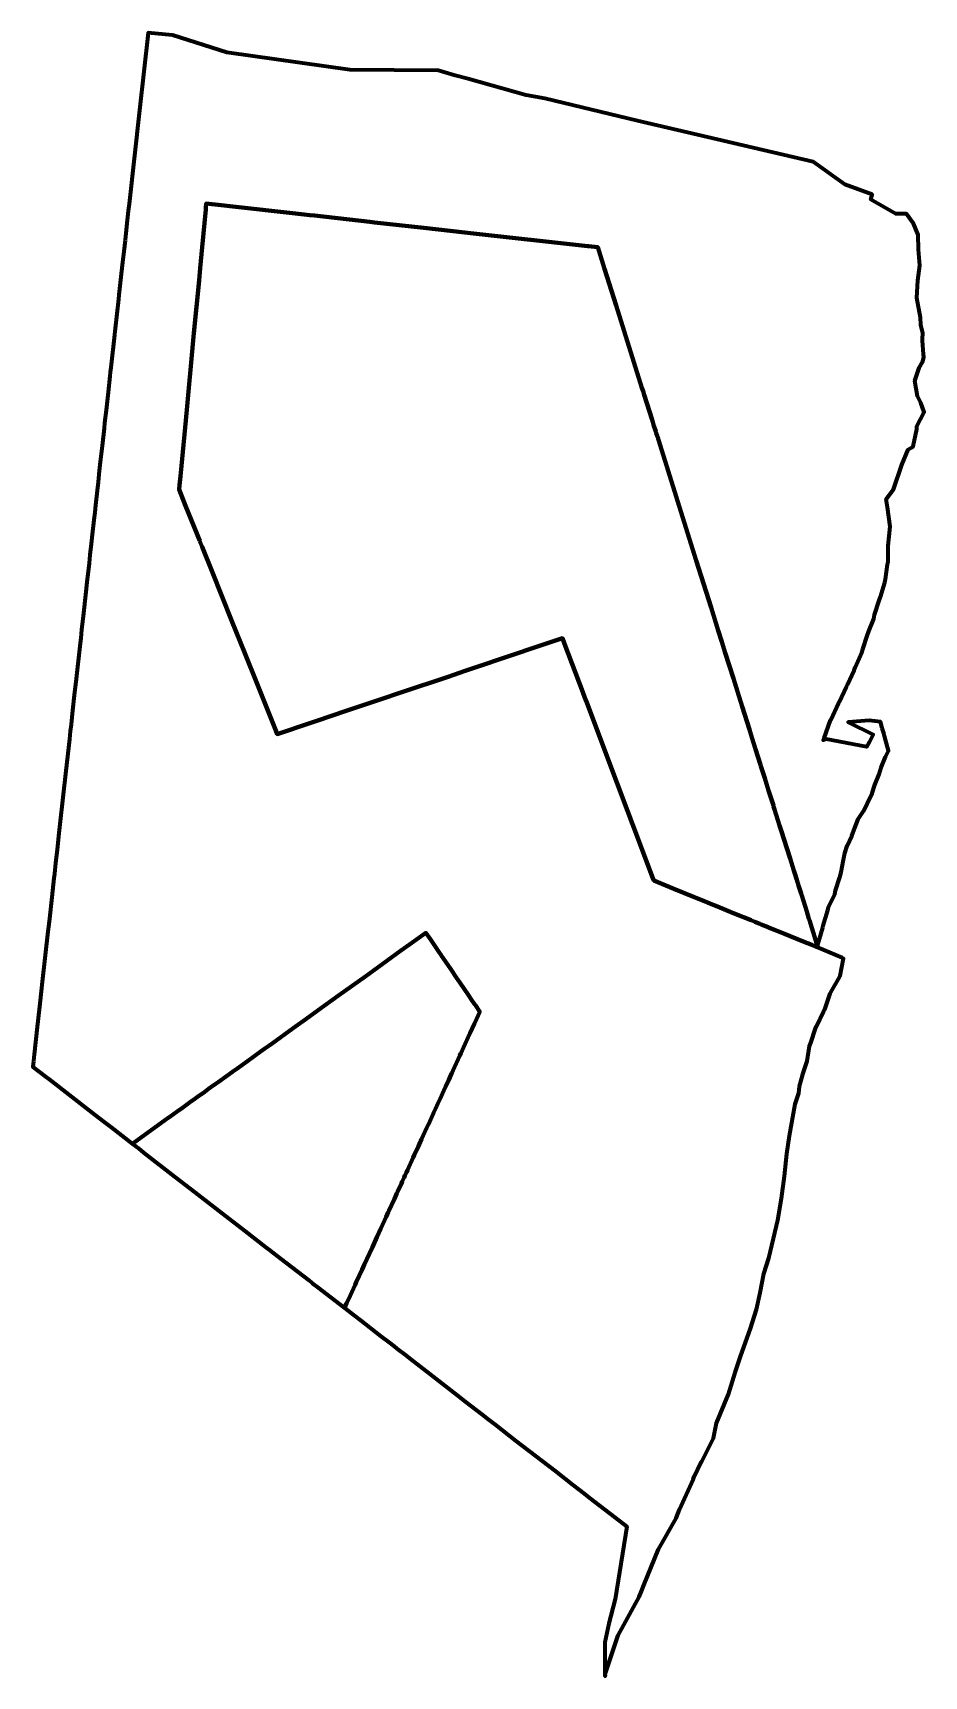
# Model space of a CAD drawing. Header units: metres. Extents: x 807743 to 807844, y 9157544 to 9157730.
import ezdxf

# ---------------------------------------------------------------- set-up
doc = ezdxf.new("R2010")
doc.units = ezdxf.units.M
doc.header["$MEASUREMENT"] = 0
doc.layers.add('2852-21103', color=1, linetype='Continuous')

msp = doc.modelspace()

# ---------------------------------------------------------------- linework, layer by layer
at = {"layer": '2852-21103', "color": 131, "lineweight": 70, "true_color": 0xbbffff}
msp.add_lwpolyline([(807742.92, 9157613.29), (807742.85, 9157612.66), (807744.29, 9157611.54), (807744.69, 9157611.23), (807749.49, 9157607.51), (807750.83, 9157606.47), (807751.72, 9157605.79), (807754.13, 9157603.92), (807754.23, 9157603.99), (807754.34, 9157604.07), (807755.85, 9157605.16), (807756.68, 9157605.75), (807757.78, 9157606.54), (807758.2, 9157606.84), (807758.4, 9157606.98), (807759.21, 9157607.57), (807759.58, 9157607.83), (807759.66, 9157607.89), (807760.57, 9157608.55), (807760.78, 9157608.7), (807761.07, 9157608.9), (807761.68, 9157609.34), (807762.09, 9157609.63), (807762.34, 9157609.81), (807762.78, 9157610.13), (807763.05, 9157610.32), (807763.65, 9157610.76), (807763.85, 9157610.9), (807764.79, 9157611.58), (807764.8, 9157611.58), (807765.49, 9157612.08), (807765.54, 9157612.11), (807765.99, 9157612.43), (807767.19, 9157613.3), (807768.62, 9157614.33), (807769.17, 9157614.72), (807769.61, 9157615.03), (807769.98, 9157615.3), (807772.37, 9157617.02), (807772.62, 9157617.2), (807773.81, 9157618.05), (807775.21, 9157619.06), (807777.52, 9157620.72), (807780.61, 9157622.94), (807781.43, 9157623.53), (807784.56, 9157625.78), (807785.57, 9157626.5), (807787.43, 9157627.83), (807787.89, 9157627.16), (807788.66, 9157626.02), (807788.9, 9157625.68), (807789.15, 9157625.31), (807789.21, 9157625.22), (807789.64, 9157624.58), (807790.24, 9157623.71), (807790.89, 9157622.75), (807791.27, 9157622.19), (807792.24, 9157620.77), (807792.6, 9157620.24), (807792.93, 9157619.75), (807793.03, 9157619.62), (807793.53, 9157618.87), (807793.5, 9157618.8), (807793, 9157617.71), (807792.94, 9157617.57), (807792.41, 9157616.41), (807791.69, 9157614.84), (807791.42, 9157614.24), (807791.4, 9157614.19), (807791.28, 9157613.93), (807790.49, 9157612.2), (807790.46, 9157612.15), (807790.39, 9157611.99), (807790.34, 9157611.88), (807790.14, 9157611.45), (807790.02, 9157611.18), (807789.65, 9157610.36), (807789.45, 9157609.94), (807789.03, 9157609), (807788.78, 9157608.47), (807788.51, 9157607.87), (807788.3, 9157607.41), (807788.28, 9157607.37), (807787.71, 9157606.12), (807787.68, 9157606.05), (807787.54, 9157605.76), (807787.13, 9157604.85), (807786.94, 9157604.44), (807786.85, 9157604.25), (807786.83, 9157604.2), (807786.78, 9157604.1), (807786.58, 9157603.64), (807786.11, 9157602.62), (807785.99, 9157602.37), (807785.33, 9157600.91), (807785.21, 9157600.66), (807785.05, 9157600.31), (807784.95, 9157600.08), (807784.74, 9157599.63), (807784.64, 9157599.4), (807784.2, 9157598.45), (807784.14, 9157598.32), (807784.05, 9157598.12), (807783.86, 9157597.69), (807783.22, 9157596.3), (807783.16, 9157596.16), (807782.91, 9157595.62), (807782.3, 9157594.3), (807781.87, 9157593.34), (807781.35, 9157592.2), (807781.01, 9157591.47), (807780.42, 9157590.18), (807780.18, 9157589.66), (807779.53, 9157588.24), (807779.4, 9157587.94), (807778.63, 9157586.26), (807778.43, 9157585.83), (807778.19, 9157585.3), (807779.2, 9157584.52), (807780, 9157583.9), (807782.33, 9157582.1), (807783.18, 9157581.44), (807783.81, 9157580.95), (807784.14, 9157580.69), (807785.13, 9157579.93), (807785.55, 9157579.6), (807787.91, 9157577.78), (807790.98, 9157575.4), (807791.88, 9157574.7), (807793.8, 9157573.21), (807794.54, 9157572.65), (807795.12, 9157572.19), (807795.28, 9157572.07), (807797.63, 9157570.25), (807802.07, 9157566.82), (807804.08, 9157565.26), (807805.37, 9157564.26), (807805.99, 9157563.78), (807809.39, 9157561.15), (807810.22, 9157560.51), (807808.9, 9157552.29), (807808.18, 9157549.5), (807807.71, 9157547.4), (807807.73, 9157543.79), (807807.74, 9157543.55), (807807.77, 9157543.77), (807807.77, 9157543.78), (807807.77, 9157543.78), (807809.22, 9157548.21), (807811.62, 9157552.55), (807811.86, 9157553.19), (807812.14, 9157553.88), (807813.81, 9157557.93), (807815.81, 9157561.47), (807816.17, 9157562.43), (807817.74, 9157565.85), (807817.86, 9157566.18), (807818.61, 9157567.79), (807818.72, 9157567.9), (807820.05, 9157570.55), (807820.37, 9157572.23), (807821.73, 9157575.51), (807822.48, 9157577.98), (807823.1, 9157579.81), (807824.23, 9157582.96), (807824.92, 9157585.12), (807825.33, 9157587.01), (807825.76, 9157589.18), (807826.31, 9157590.95), (807826.85, 9157593.18), (807827.32, 9157595.25), (807827.75, 9157597.7), (807828.1, 9157600.23), (807828.34, 9157602.78), (807828.65, 9157604.83), (807829.29, 9157608.42), (807829.72, 9157609.67), (807829.8, 9157610.44), (807830.19, 9157611.82), (807830.66, 9157613.3), (807830.91, 9157614.97), (807831.06, 9157615.36), (807831.6, 9157616.99), (807831.72, 9157617.27), (807832.53, 9157618.9), (807832.67, 9157619.16), (807833.27, 9157620.96), (807833.34, 9157621.1), (807834.35, 9157622.87), (807834.39, 9157622.96), (807834.78, 9157624.92), (807834.65, 9157625), (807831.77, 9157626.22), (807831.18, 9157626.46), (807830.22, 9157626.85), (807828.08, 9157627.72), (807827.73, 9157627.87), (807826.97, 9157628.17), (807826.26, 9157628.46), (807826.23, 9157628.48), (807825.44, 9157628.8), (807825.28, 9157628.86), (807824.73, 9157629.09), (807824.31, 9157629.26), (807822.39, 9157630.04), (807820.29, 9157630.9), (807820.01, 9157631.01), (807819.63, 9157631.17), (807819.35, 9157631.28), (807819.3, 9157631.3), (807817.78, 9157631.92), (807815.56, 9157632.83), (807813.28, 9157633.76), (807813.17, 9157634.05), (807812.41, 9157636.05), (807811.06, 9157639.65), (807810.67, 9157640.66), (807810.58, 9157640.89), (807810.3, 9157641.66), (807807.86, 9157648.11), (807805.66, 9157653.94), (807805.46, 9157654.47), (807805.21, 9157655.13), (807805.21, 9157655.14), (807803.14, 9157660.61), (807802.9, 9157661.24), (807800.21, 9157660.34), (807799.19, 9157660), (807797.95, 9157659.58), (807791.89, 9157657.54), (807789.94, 9157656.88), (807784.7, 9157655.12), (807782.24, 9157654.3), (807777.69, 9157652.77), (807777.39, 9157652.66), (807774.37, 9157651.65), (807770.57, 9157650.37), (807770.4, 9157650.79), (807769.64, 9157652.68), (807769.27, 9157653.61), (807768.28, 9157656.08), (807766.88, 9157659.56), (807765.43, 9157663.18), (807764.25, 9157666.11), (807763.22, 9157668.68), (807762.05, 9157671.6), (807761.8, 9157672.22), (807761.77, 9157672.29), (807760.17, 9157676.27), (807759.44, 9157678.1), (807759.49, 9157678.61), (807759.58, 9157679.61), (807759.69, 9157680.8), (807760.18, 9157685.95), (807760.34, 9157687.56), (807760.97, 9157694.16), (807761.12, 9157695.82), (807761.69, 9157701.8), (807761.82, 9157703.19), (807761.83, 9157703.2), (807762.05, 9157705.57), (807762.46, 9157709.86), (807762.48, 9157710.1), (807762.52, 9157710.53), (807763.16, 9157710.46), (807763.51, 9157710.42), (807766.22, 9157710.12), (807771.95, 9157709.48), (807773.6, 9157709.3), (807774.27, 9157709.22), (807774.79, 9157709.16), (807781.07, 9157708.46), (807781.59, 9157708.4), (807787.17, 9157707.78), (807791.82, 9157707.26), (807792.49, 9157707.19), (807805.79, 9157705.71), (807805.84, 9157705.7), (807805.86, 9157705.7), (807806.92, 9157705.58), (807807.69, 9157703.13), (807809, 9157698.97), (807811.93, 9157689.65), (807812.05, 9157689.26), (807812.18, 9157688.86), (807813.07, 9157686.02), (807813.28, 9157685.34), (807813.45, 9157684.8), (807813.49, 9157684.7), (807813.52, 9157684.6), (807813.55, 9157684.49), (807813.58, 9157684.39), (807813.62, 9157684.29), (807813.64, 9157684.19), (807813.67, 9157684.1), (807813.98, 9157683.14), (807816.72, 9157674.42), (807818.09, 9157670.04), (807819.76, 9157664.74), (807820.58, 9157662.13), (807820.98, 9157660.85), (807821.38, 9157659.58), (807821.82, 9157658.18), (807822.3, 9157656.67), (807822.76, 9157655.21), (807823.29, 9157653.52), (807824.12, 9157650.88), (807824.4, 9157649.99), (807824.82, 9157648.67), (807825.08, 9157647.83), (807825.38, 9157646.87), (807825.42, 9157646.75), (807825.85, 9157645.38), (807826.05, 9157644.73), (807826.29, 9157643.99), (807826.83, 9157642.28), (807826.86, 9157642.16), (807826.97, 9157641.81), (807827.54, 9157640.02), (807827.75, 9157639.34), (807828.35, 9157637.42), (807828.72, 9157636.26), (807829.14, 9157634.91), (807829.25, 9157634.57), (807829.48, 9157633.84), (807829.68, 9157633.21), (807829.97, 9157632.29), (807830.01, 9157632.15), (807830.04, 9157632.07), (807830.61, 9157630.26), (807830.87, 9157629.41), (807830.92, 9157629.28), (807831.19, 9157628.42), (807831.77, 9157626.55), (807831.78, 9157626.54), (807831.78, 9157626.52), (807831.8, 9157626.47), (807831.82, 9157626.4), (807831.83, 9157626.37), (807831.83, 9157626.37), (807831.87, 9157626.47), (807831.88, 9157626.5), (807832.43, 9157628.45), (807832.49, 9157628.65), (807832.99, 9157630.42), (807833.07, 9157630.76), (807833.81, 9157632.22), (807833.89, 9157632.62), (807834.37, 9157634.14), (807834.5, 9157634.7), (807834.79, 9157636.13), (807834.95, 9157636.86), (807835.19, 9157637.7), (807835.72, 9157638.84), (807836.06, 9157639.74), (807836.45, 9157640.73), (807837.07, 9157641.64), (807837.46, 9157642.52), (807838.03, 9157643.67), (807838.35, 9157644.61), (807838.81, 9157645.82), (807839.06, 9157646.6), (807839.54, 9157647.8), (807839.88, 9157648.47), (807839.42, 9157650.15), (807839.34, 9157650.46), (807839.18, 9157651.05), (807838.98, 9157651.76), (807837.69, 9157651.92), (807835.33, 9157651.73), (807838.15, 9157650.31), (807837.71, 9157649.43), (807837.67, 9157649.37), (807837.41, 9157648.93), (807832.81, 9157649.79), (807832.48, 9157649.67), (807832.59, 9157649.91), (807832.6, 9157649.91), (807833.32, 9157651.97), (807833.33, 9157651.99), (807834.21, 9157653.87), (807834.28, 9157654.01), (807835.12, 9157655.77), (807835.23, 9157656), (807835.98, 9157657.62), (807836.09, 9157657.91), (807836.87, 9157659.62), (807836.99, 9157660.01), (807837.48, 9157661.53), (807837.64, 9157662.03), (807838.22, 9157663.45), (807838.31, 9157663.88), (807838.82, 9157665.53), (807838.97, 9157665.94), (807839.46, 9157667.56), (807839.55, 9157667.95), (807839.79, 9157669.61), (807839.84, 9157669.92), (807839.86, 9157671.71), (807840.08, 9157673.9), (807840.08, 9157673.92), (807839.78, 9157676.09), (807839.77, 9157676.11), (807839.62, 9157677.01), (807840.46, 9157678.11), (807841.4, 9157680.89), (807842.1, 9157682.63), (807842.44, 9157682.83), (807842.68, 9157683), (807843.09, 9157684.94), (807843.09, 9157685.3), (807843.93, 9157686.86), (807843.57, 9157687.95), (807843.19, 9157688.7), (807842.89, 9157690.42), (807843.37, 9157691.92), (807843.75, 9157692.56), (807843.89, 9157693.11), (807843.84, 9157693.46), (807843.75, 9157694.98), (807843.76, 9157695.21), (807843.77, 9157695.83), (807843.55, 9157696.77), (807843.53, 9157697.63), (807843.11, 9157699.83), (807843.23, 9157701.8), (807843.44, 9157703.52), (807843.29, 9157705.32), (807843.25, 9157706.97), (807842.71, 9157708.28), (807841.93, 9157709.37), (807840.71, 9157709.35), (807837.88, 9157710.98), (807838.05, 9157711.55), (807834.95, 9157712.68), (807831.34, 9157715.25), (807811.42, 9157719.93), (807800.9, 9157722.43), (807798.8, 9157722.84), (807792.22, 9157724.66), (807790.73, 9157725.07), (807788.84, 9157725.62), (807778.81, 9157725.69), (807764.84, 9157727.67), (807758.68, 9157729.62), (807755.92, 9157729.89), (807754.95, 9157721.13), (807753.76, 9157710.5), (807753.67, 9157709.69), (807753.55, 9157708.66), (807753.39, 9157707.19), (807753.3, 9157706.38), (807753.16, 9157705.08), (807753.02, 9157703.88), (807752.8, 9157701.9), (807752.61, 9157700.19), (807752.55, 9157699.7), (807752.18, 9157696.35), (807752.14, 9157696.01), (807752.1, 9157695.63), (807751.69, 9157691.94), (807751.63, 9157691.43), (807751.58, 9157690.97), (807751.38, 9157689.15), (807751.15, 9157687.11), (807750.99, 9157685.68), (807750.92, 9157685.06), (807750.7, 9157683.05), (807750.5, 9157681.26), (807750.38, 9157680.24), (807750.24, 9157678.93), (807750.14, 9157678), (807749.95, 9157676.32), (807749.86, 9157675.51), (807749.76, 9157674.68), (807749.58, 9157673.02), (807749.46, 9157671.93), (807749.32, 9157670.69), (807749.22, 9157669.76), (807748.98, 9157667.61), (807748.85, 9157666.49), (807748.54, 9157663.73), (807748.38, 9157662.25), (807748.27, 9157661.26), (807748.2, 9157660.67), (807747.71, 9157656.29), (807747.62, 9157655.42), (807747.54, 9157654.77), (807747.35, 9157653.03), (807747.18, 9157651.47), (807747.09, 9157650.69), (807746.99, 9157649.81), (807746.59, 9157646.22), (807746.48, 9157645.18), (807746.37, 9157644.21), (807745.8, 9157639.12), (807745.6, 9157637.29), (807745.42, 9157635.73), (807745.29, 9157634.54), (807745.23, 9157634.03), (807744.99, 9157631.88), (807744.72, 9157629.45), (807744.65, 9157628.81), (807744.56, 9157627.98), (807743.92, 9157622.27), (807743.8, 9157621.21), (807743.65, 9157619.83), (807743.42, 9157617.81), (807743.35, 9157617.19), (807743, 9157614.04)], close=True, dxfattribs=at)
at = {"layer": '2852-21103', "color": 5, "lineweight": 70, "true_color": 0x0000ff}
for points in [[(807759.44, 9157678.1), (807760.17, 9157676.27), (807761.77, 9157672.29), (807761.8, 9157672.22), (807762.05, 9157671.6), (807763.22, 9157668.68), (807764.25, 9157666.11), (807765.43, 9157663.18), (807766.88, 9157659.56), (807768.28, 9157656.08), (807769.27, 9157653.61), (807769.64, 9157652.68), (807770.4, 9157650.79), (807770.57, 9157650.37), (807774.37, 9157651.65), (807777.39, 9157652.66), (807777.69, 9157652.77), (807782.24, 9157654.3), (807784.7, 9157655.12), (807789.94, 9157656.88), (807791.89, 9157657.54), (807797.95, 9157659.58), (807799.19, 9157660), (807800.21, 9157660.34), (807802.9, 9157661.24), (807803.14, 9157660.61), (807805.21, 9157655.14), (807805.21, 9157655.13), (807805.46, 9157654.47), (807805.66, 9157653.94), (807807.86, 9157648.11), (807810.3, 9157641.66), (807810.58, 9157640.89), (807810.67, 9157640.66), (807811.06, 9157639.65), (807812.41, 9157636.05), (807813.17, 9157634.05), (807813.28, 9157633.76), (807815.56, 9157632.83), (807817.78, 9157631.92), (807819.3, 9157631.3), (807819.35, 9157631.28), (807819.63, 9157631.17), (807820.01, 9157631.01), (807820.29, 9157630.9), (807822.39, 9157630.04), (807824.31, 9157629.26), (807824.73, 9157629.09), (807825.28, 9157628.86), (807825.44, 9157628.8), (807826.23, 9157628.48), (807826.26, 9157628.46), (807826.97, 9157628.17), (807827.73, 9157627.87), (807828.08, 9157627.72), (807830.22, 9157626.85), (807831.18, 9157626.46), (807831.77, 9157626.22), (807831.83, 9157626.37), (807831.83, 9157626.37), (807831.82, 9157626.4), (807831.8, 9157626.47), (807831.78, 9157626.52), (807831.78, 9157626.54), (807831.77, 9157626.55), (807831.19, 9157628.42), (807830.92, 9157629.28), (807830.87, 9157629.41), (807830.61, 9157630.26), (807830.04, 9157632.07), (807830.01, 9157632.15), (807829.97, 9157632.29), (807829.68, 9157633.21), (807829.48, 9157633.84), (807829.25, 9157634.57), (807829.14, 9157634.91), (807828.72, 9157636.26), (807828.35, 9157637.42), (807827.75, 9157639.34), (807827.54, 9157640.02), (807826.97, 9157641.81), (807826.86, 9157642.16), (807826.83, 9157642.28), (807826.29, 9157643.99), (807826.05, 9157644.73), (807825.85, 9157645.38), (807825.42, 9157646.75), (807825.38, 9157646.87), (807825.08, 9157647.83), (807824.82, 9157648.67), (807824.4, 9157649.99), (807824.12, 9157650.88), (807823.29, 9157653.52), (807822.76, 9157655.21), (807822.3, 9157656.67), (807821.82, 9157658.18), (807821.38, 9157659.58), (807820.98, 9157660.85), (807820.58, 9157662.13), (807819.76, 9157664.74), (807818.09, 9157670.04), (807816.72, 9157674.42), (807813.98, 9157683.14), (807813.67, 9157684.1), (807813.64, 9157684.19), (807813.62, 9157684.29), (807813.58, 9157684.39), (807813.55, 9157684.49), (807813.52, 9157684.6), (807813.49, 9157684.7), (807813.45, 9157684.8), (807813.28, 9157685.34), (807813.07, 9157686.02), (807812.18, 9157688.86), (807812.05, 9157689.26), (807811.93, 9157689.65), (807809, 9157698.97), (807807.69, 9157703.13), (807806.92, 9157705.58), (807805.86, 9157705.7), (807805.84, 9157705.7), (807805.79, 9157705.71), (807792.49, 9157707.19), (807791.82, 9157707.26), (807787.17, 9157707.78), (807781.59, 9157708.4), (807781.07, 9157708.46), (807774.79, 9157709.16), (807774.27, 9157709.22), (807773.6, 9157709.3), (807771.95, 9157709.48), (807766.22, 9157710.12), (807763.51, 9157710.42), (807763.16, 9157710.46), (807762.52, 9157710.53), (807762.48, 9157710.1), (807762.46, 9157709.86), (807762.05, 9157705.57), (807761.83, 9157703.2), (807761.82, 9157703.19), (807761.69, 9157701.8), (807761.12, 9157695.82), (807760.97, 9157694.16), (807760.34, 9157687.56), (807760.18, 9157685.95), (807759.69, 9157680.8), (807759.58, 9157679.61), (807759.49, 9157678.61)], [(807754.13, 9157603.92), (807754.56, 9157603.59), (807754.81, 9157603.4), (807755.4, 9157602.94), (807758.96, 9157600.18), (807760.72, 9157598.82), (807762.74, 9157597.26), (807765.07, 9157595.45), (807766.07, 9157594.68), (807766.41, 9157594.42), (807766.89, 9157594.04), (807769.32, 9157592.17), (807769.72, 9157591.86), (807769.75, 9157591.83), (807770.94, 9157590.91), (807774.14, 9157588.44), (807774.54, 9157588.12), (807775.24, 9157587.58), (807778.05, 9157585.41), (807778.19, 9157585.3), (807778.43, 9157585.83), (807778.63, 9157586.26), (807779.4, 9157587.94), (807779.53, 9157588.24), (807780.18, 9157589.66), (807780.42, 9157590.18), (807781.01, 9157591.47), (807781.35, 9157592.2), (807781.87, 9157593.34), (807782.3, 9157594.3), (807782.91, 9157595.62), (807783.16, 9157596.16), (807783.22, 9157596.3), (807783.86, 9157597.69), (807784.05, 9157598.12), (807784.14, 9157598.32), (807784.2, 9157598.45), (807784.64, 9157599.4), (807784.74, 9157599.63), (807784.95, 9157600.08), (807785.05, 9157600.31), (807785.21, 9157600.66), (807785.33, 9157600.91), (807785.99, 9157602.37), (807786.11, 9157602.62), (807786.58, 9157603.64), (807786.78, 9157604.1), (807786.83, 9157604.2), (807786.85, 9157604.25), (807786.94, 9157604.44), (807787.13, 9157604.85), (807787.54, 9157605.76), (807787.68, 9157606.05), (807787.71, 9157606.12), (807788.28, 9157607.37), (807788.3, 9157607.41), (807788.51, 9157607.87), (807788.78, 9157608.47), (807789.03, 9157609), (807789.45, 9157609.94), (807789.65, 9157610.36), (807790.02, 9157611.18), (807790.14, 9157611.45), (807790.34, 9157611.88), (807790.39, 9157611.99), (807790.46, 9157612.15), (807790.49, 9157612.2), (807791.28, 9157613.93), (807791.4, 9157614.19), (807791.42, 9157614.24), (807791.69, 9157614.84), (807792.41, 9157616.41), (807792.94, 9157617.57), (807793, 9157617.71), (807793.5, 9157618.8), (807793.53, 9157618.87), (807793.03, 9157619.62), (807792.93, 9157619.75), (807792.6, 9157620.24), (807792.24, 9157620.77), (807791.27, 9157622.19), (807790.89, 9157622.75), (807790.24, 9157623.71), (807789.64, 9157624.58), (807789.21, 9157625.22), (807789.15, 9157625.31), (807788.9, 9157625.68), (807788.66, 9157626.02), (807787.89, 9157627.16), (807787.43, 9157627.83), (807785.57, 9157626.5), (807784.56, 9157625.78), (807781.43, 9157623.53), (807780.61, 9157622.94), (807777.52, 9157620.72), (807775.21, 9157619.06), (807773.81, 9157618.05), (807772.62, 9157617.2), (807772.37, 9157617.02), (807769.98, 9157615.3), (807769.61, 9157615.03), (807769.17, 9157614.72), (807768.62, 9157614.33), (807767.19, 9157613.3), (807765.99, 9157612.43), (807765.54, 9157612.11), (807765.49, 9157612.08), (807764.8, 9157611.58), (807764.79, 9157611.58), (807763.85, 9157610.9), (807763.65, 9157610.76), (807763.05, 9157610.32), (807762.78, 9157610.13), (807762.34, 9157609.81), (807762.09, 9157609.63), (807761.68, 9157609.34), (807761.07, 9157608.9), (807760.78, 9157608.7), (807760.57, 9157608.55), (807759.66, 9157607.89), (807759.58, 9157607.83), (807759.21, 9157607.57), (807758.4, 9157606.98), (807758.2, 9157606.84), (807757.78, 9157606.54), (807756.68, 9157605.75), (807755.85, 9157605.16), (807754.34, 9157604.07), (807754.23, 9157603.99)]]:
    msp.add_lwpolyline(points, close=True, dxfattribs=at)

doc.saveas('drawing.dxf')
